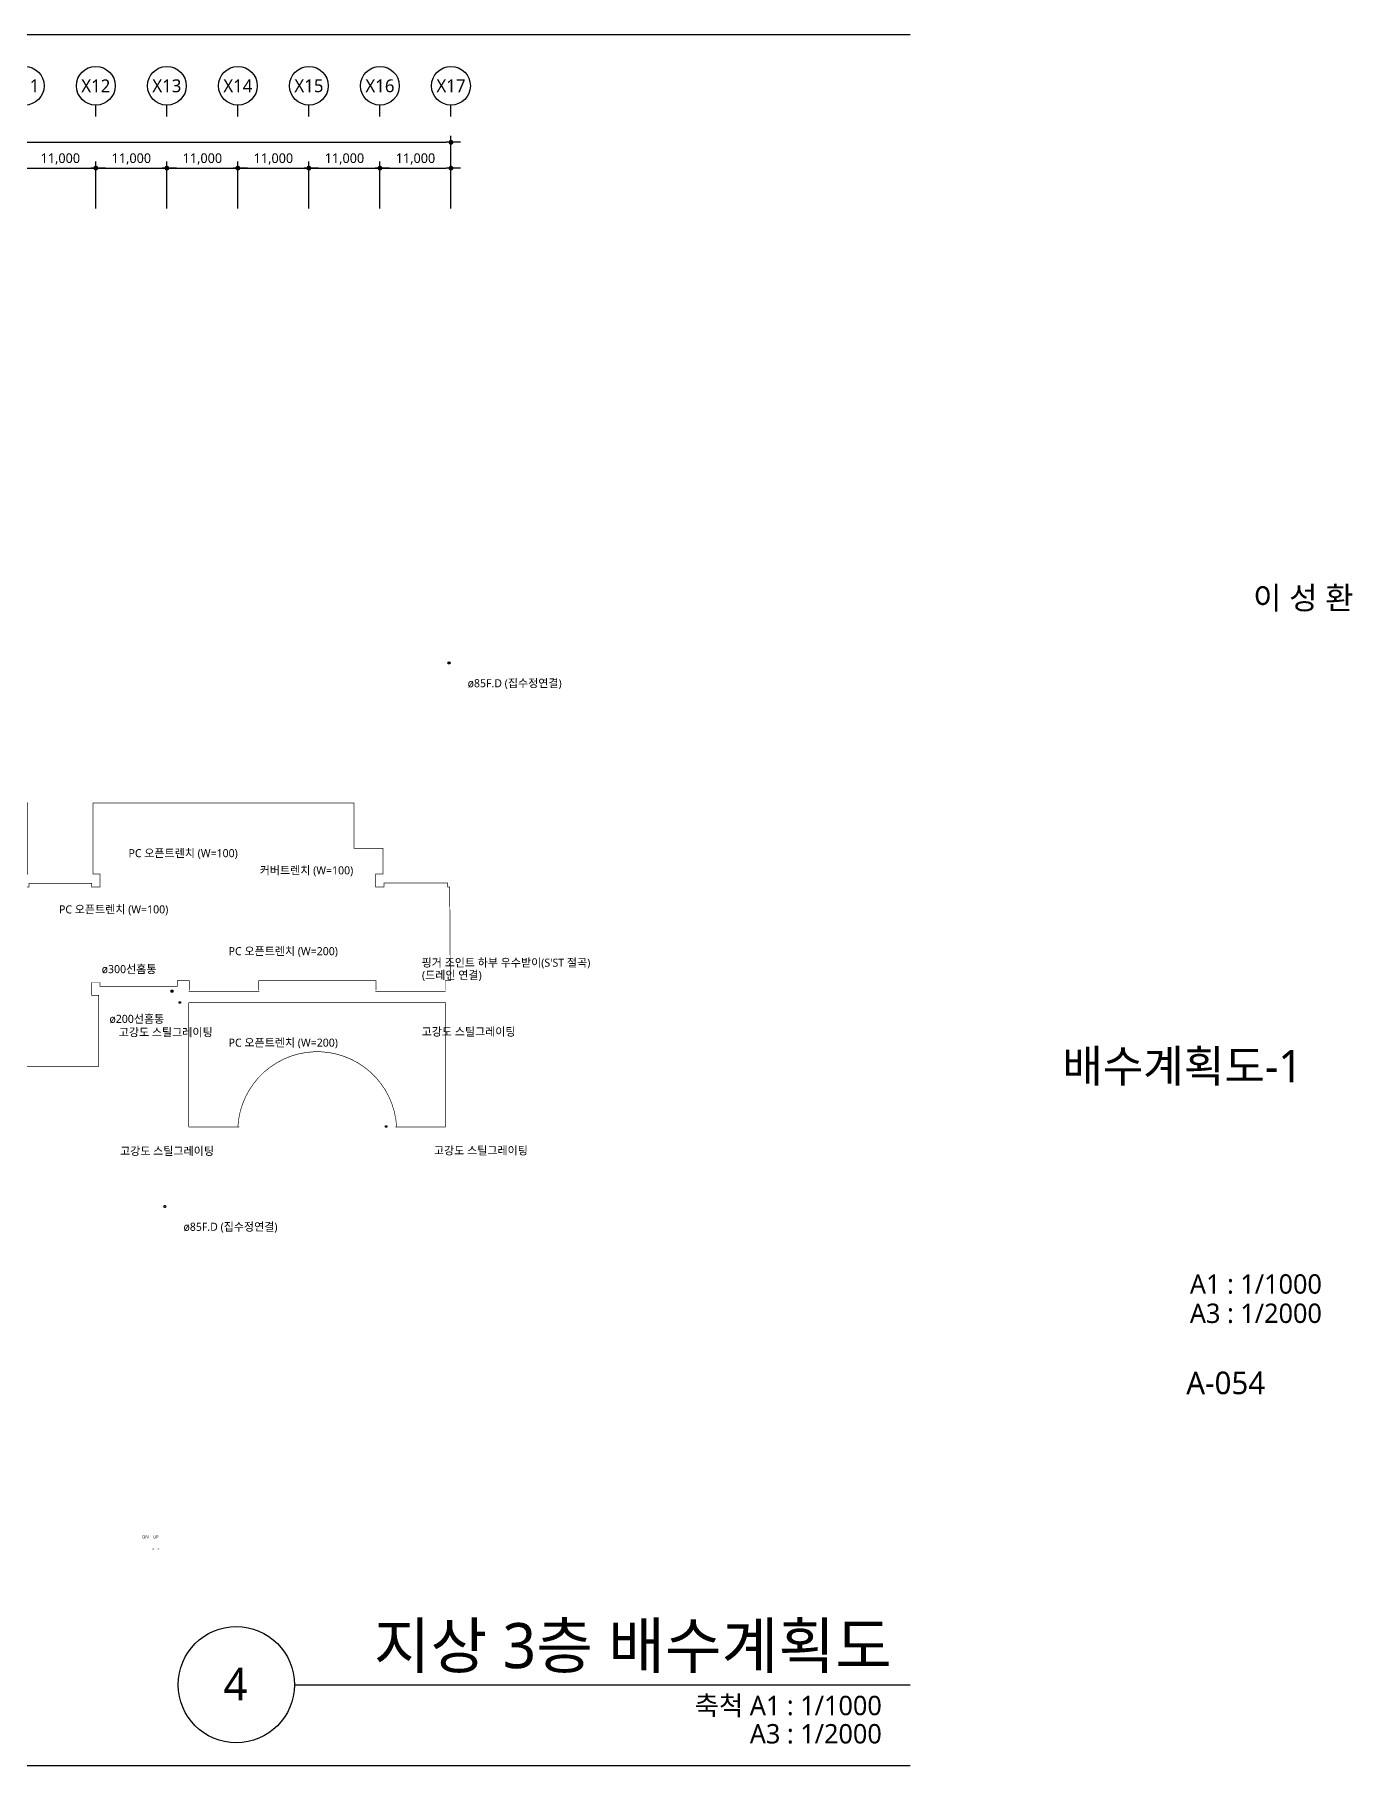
# Model space of a CAD drawing. Header units: millimetres. Extents: x 5104319 to 6731528, y 2502930 to 3039130.
# Drawn here: x 5687460 to 5891528, y 2502930 to 2771030 of the extents above; entities that cross this region are included whole.
import ezdxf
from ezdxf.enums import TextEntityAlignment as Align

# ---------------------------------------------------------------- set-up
doc = ezdxf.new("R2010")
doc.units = ezdxf.units.MM
doc.header["$PDMODE"] = 1
for name, pattern in [('CENTER2', [28.575, 19.05, -3.175, 3.175, -3.175]), ('DIVIDE2', [15.875, 6.35, -3.175, 0, -3.175, 0, -3.175]), ('HID', [2.3, 1.5, -0.8])]:
    doc.linetypes.add(name, pattern=pattern)
doc.layers.get('Defpoints').update_dxf_attribs({"color": 140})
for name, color, linetype in [('0-아연도 그레이팅 커버', 6, 'DIVIDE2'), ('0-오픈트랜치', 2, 'HID'), ('ARCH', 8, 'Continuous'), ('D-1', 6, 'Continuous'), ('SYM', 253, 'Continuous')]:
    doc.layers.add(name, color=color, linetype=linetype)
for name, color, linetype, lineweight in [('A-AXIS-BUBL', 7, 'Continuous', 25), ('A-BORD-TEXT', 3, 'Continuous', 25), ('A-DIMS', 7, 'Continuous', 25), ('A-MKXS-TEXT1', 3, 'Continuous', 25), ('A-XXXX-SYMB', 7, 'Continuous', 25), ('A-XXXX-TXT1', 3, 'Continuous', 25), ('A-XXXX-TXT2', 3, 'Continuous', 25)]:
    doc.layers.add(name, color=color, linetype=linetype, lineweight=lineweight)
doc.styles.add('HY울릉도L', font='')
doc.styles.add('맑은 고딕', font='malgun.ttf')
doc.styles.add('맑은고딕', font='malgun.ttf')
doc.styles.get('HY울릉도L').set_extended_font_data('HYwulM')
doc.dimstyles.new('CDIM', dxfattribs={"dimtxt": 3, "dimasz": 1.5, "dimexe": 2, "dimexo": 1, "dimgap": 1, "dimtad": 1, "dimdec": 0, "dimrnd": 0.5, "dimzin": 0, "dimdsep": 32, "dimlunit": 6, "dimtxsty": 'HY울릉도L', "dimblk1": '_CIDOT', "dimblk2": '_CIDOT', "dimsah": 1, "dimcen": 5.5, "dimclrd": 2, "dimclre": 2, "dimclrt": 7, "dimadec": 0, "dimazin": 0, "dimtfac": 1, "dimtdec": 0, "dimtix": 1, "dimtmove": 2, "dimatfit": 1, "dimldrblk": '_CIDOT', "dimfxl": 1, "dimtolj": 1, "dimtzin": 0, "dimlwd": -1, "dimarcsym": 0})

# ---------------------------------------------------------------- blocks, each defined once
blk = doc.blocks.new('_CIDOT')
at = {"color": 0, "linetype": 'ByBlock'}
blk.add_line((2, 0), (-1, 0), dxfattribs=at)
at = {"color": 0, "linetype": 'ByBlock', "const_width": 0.5}
blk.add_lwpolyline([(-0.25, 0, 1), (0.25, 0, 1)], format="xyb", close=True, dxfattribs=at)
blk = doc.blocks.new('*D38')
at = {"layer": 'A-DIMS', "lineweight": -2, "transparency": 16777216}
for p, q in [((236693, 255621), (236693, 262871)), ((247693, 255621), (247693, 262871))]:
    blk.add_line(p, q, dxfattribs=at)
at = {"layer": 'A-DIMS', "transparency": 16777216}
blk.add_line((237443, 261871), (246943, 261871), dxfattribs=at)
at = {"layer": 'Defpoints', "color": 0, "transparency": 16777216}
for p in [(247693, 261871), (236693, 255121), (247693, 255121)]:
    blk.add_point(p, dxfattribs=at)
at = {"layer": 'A-DIMS', "transparency": 16777216, "xscale": 750, "yscale": 750, "zscale": 750, "rotation": 180}
blk.add_blockref('_CIDOT', (236693, 261871), dxfattribs=at)
at = {"layer": 'A-DIMS', "transparency": 16777216, "xscale": 750, "yscale": 750, "zscale": 750}
blk.add_blockref('_CIDOT', (247693, 261871), dxfattribs=at)
at = {"layer": 'A-DIMS', "color": 3, "transparency": 16777216, "insert": (242193, 263275), "char_height": 1500, "attachment_point": 5, "style": '맑은고딕'}
blk.add_mtext('\\A1;11,000', dxfattribs=at)
blk = doc.blocks.new('*D39')
at = {"layer": 'A-DIMS', "lineweight": -2, "transparency": 16777216}
for p, q in [((247693, 255621), (247693, 262871)), ((258693, 255621), (258693, 262871))]:
    blk.add_line(p, q, dxfattribs=at)
at = {"layer": 'A-DIMS', "transparency": 16777216}
blk.add_line((248443, 261871), (257943, 261871), dxfattribs=at)
at = {"layer": 'Defpoints', "color": 0, "transparency": 16777216}
for p in [(258693, 261871), (247693, 255121), (258693, 255121)]:
    blk.add_point(p, dxfattribs=at)
at = {"layer": 'A-DIMS', "transparency": 16777216, "xscale": 750, "yscale": 750, "zscale": 750, "rotation": 180}
blk.add_blockref('_CIDOT', (247693, 261871), dxfattribs=at)
at = {"layer": 'A-DIMS', "transparency": 16777216, "xscale": 750, "yscale": 750, "zscale": 750}
blk.add_blockref('_CIDOT', (258693, 261871), dxfattribs=at)
at = {"layer": 'A-DIMS', "color": 3, "transparency": 16777216, "insert": (253193, 263275), "char_height": 1500, "attachment_point": 5, "style": '맑은고딕'}
blk.add_mtext('\\A1;11,000', dxfattribs=at)
blk = doc.blocks.new('*D40')
at = {"layer": 'A-DIMS', "lineweight": -2, "transparency": 16777216}
for p, q in [((258693, 255621), (258693, 262871)), ((269693, 255621), (269693, 262871))]:
    blk.add_line(p, q, dxfattribs=at)
at = {"layer": 'A-DIMS', "transparency": 16777216}
blk.add_line((259443, 261871), (268943, 261871), dxfattribs=at)
at = {"layer": 'Defpoints', "color": 0, "transparency": 16777216}
for p in [(269693, 261871), (258693, 255121), (269693, 255121)]:
    blk.add_point(p, dxfattribs=at)
at = {"layer": 'A-DIMS', "transparency": 16777216, "xscale": 750, "yscale": 750, "zscale": 750, "rotation": 180}
blk.add_blockref('_CIDOT', (258693, 261871), dxfattribs=at)
at = {"layer": 'A-DIMS', "transparency": 16777216, "xscale": 750, "yscale": 750, "zscale": 750}
blk.add_blockref('_CIDOT', (269693, 261871), dxfattribs=at)
at = {"layer": 'A-DIMS', "color": 3, "transparency": 16777216, "insert": (264193, 263275), "char_height": 1500, "attachment_point": 5, "style": '맑은고딕'}
blk.add_mtext('\\A1;11,000', dxfattribs=at)
blk = doc.blocks.new('*D41')
at = {"layer": 'A-DIMS', "lineweight": -2, "transparency": 16777216}
for p, q in [((269693, 255621), (269693, 262871)), ((280693, 255621), (280693, 262871))]:
    blk.add_line(p, q, dxfattribs=at)
at = {"layer": 'A-DIMS', "transparency": 16777216}
blk.add_line((270443, 261871), (279943, 261871), dxfattribs=at)
at = {"layer": 'Defpoints', "color": 0, "transparency": 16777216}
for p in [(280693, 261871), (269693, 255121), (280693, 255121)]:
    blk.add_point(p, dxfattribs=at)
at = {"layer": 'A-DIMS', "transparency": 16777216, "xscale": 750, "yscale": 750, "zscale": 750, "rotation": 180}
blk.add_blockref('_CIDOT', (269693, 261871), dxfattribs=at)
at = {"layer": 'A-DIMS', "transparency": 16777216, "xscale": 750, "yscale": 750, "zscale": 750}
blk.add_blockref('_CIDOT', (280693, 261871), dxfattribs=at)
at = {"layer": 'A-DIMS', "color": 3, "transparency": 16777216, "insert": (275193, 263275), "char_height": 1500, "attachment_point": 5, "style": '맑은고딕'}
blk.add_mtext('\\A1;11,000', dxfattribs=at)
blk = doc.blocks.new('*D42')
at = {"layer": 'A-DIMS', "lineweight": -2, "transparency": 16777216}
for p, q in [((280693, 255621), (280693, 262871)), ((291693, 255621), (291693, 262871))]:
    blk.add_line(p, q, dxfattribs=at)
at = {"layer": 'A-DIMS', "transparency": 16777216}
blk.add_line((281443, 261871), (290943, 261871), dxfattribs=at)
at = {"layer": 'Defpoints', "color": 0, "transparency": 16777216}
for p in [(291693, 261871), (280693, 255121), (291693, 255121)]:
    blk.add_point(p, dxfattribs=at)
at = {"layer": 'A-DIMS', "transparency": 16777216, "xscale": 750, "yscale": 750, "zscale": 750, "rotation": 180}
blk.add_blockref('_CIDOT', (280693, 261871), dxfattribs=at)
at = {"layer": 'A-DIMS', "transparency": 16777216, "xscale": 750, "yscale": 750, "zscale": 750}
blk.add_blockref('_CIDOT', (291693, 261871), dxfattribs=at)
at = {"layer": 'A-DIMS', "color": 3, "transparency": 16777216, "insert": (286193, 263275), "char_height": 1500, "attachment_point": 5, "style": '맑은고딕'}
blk.add_mtext('\\A1;11,000', dxfattribs=at)
blk = doc.blocks.new('*D43')
at = {"layer": 'A-DIMS', "lineweight": -2, "transparency": 16777216}
for p, q in [((126693, 255621), (126693, 266871)), ((302693, 255621), (302693, 266871))]:
    blk.add_line(p, q, dxfattribs=at)
at = {"layer": 'A-DIMS', "transparency": 16777216}
blk.add_line((127443, 265871), (301943, 265871), dxfattribs=at)
at = {"layer": 'Defpoints', "color": 0, "transparency": 16777216}
for p in [(302693, 265871), (126693, 255121), (302693, 255121)]:
    blk.add_point(p, dxfattribs=at)
at = {"layer": 'A-DIMS', "transparency": 16777216, "xscale": 750, "yscale": 750, "zscale": 750, "rotation": 180}
blk.add_blockref('_CIDOT', (126693, 265871), dxfattribs=at)
at = {"layer": 'A-DIMS', "transparency": 16777216, "xscale": 750, "yscale": 750, "zscale": 750}
blk.add_blockref('_CIDOT', (302693, 265871), dxfattribs=at)
at = {"layer": 'A-DIMS', "color": 3, "transparency": 16777216, "insert": (214693, 267275), "char_height": 1500, "attachment_point": 5, "style": '맑은고딕'}
blk.add_mtext('\\A1;176,000', dxfattribs=at)
blk = doc.blocks.new('*D44')
at = {"layer": 'A-DIMS', "lineweight": -2, "transparency": 16777216}
for p, q in [((291693, 255621), (291693, 262871)), ((302693, 255621), (302693, 262871))]:
    blk.add_line(p, q, dxfattribs=at)
at = {"layer": 'A-DIMS', "transparency": 16777216}
blk.add_line((292443, 261871), (301943, 261871), dxfattribs=at)
at = {"layer": 'Defpoints', "color": 0, "transparency": 16777216}
for p in [(302693, 261871), (291693, 255121), (302693, 255121)]:
    blk.add_point(p, dxfattribs=at)
at = {"layer": 'A-DIMS', "transparency": 16777216, "xscale": 750, "yscale": 750, "zscale": 750, "rotation": 180}
blk.add_blockref('_CIDOT', (291693, 261871), dxfattribs=at)
at = {"layer": 'A-DIMS', "transparency": 16777216, "xscale": 750, "yscale": 750, "zscale": 750}
blk.add_blockref('_CIDOT', (302693, 261871), dxfattribs=at)
at = {"layer": 'A-DIMS', "color": 3, "transparency": 16777216, "insert": (297193, 263275), "char_height": 1500, "attachment_point": 5, "style": '맑은고딕'}
blk.add_mtext('\\A1;11,000', dxfattribs=at)
blk = doc.blocks.new('상자')
at = {"layer": 'D-1'}
for p, q in [((6041333, 124773), (6041693, 124773)), ((6042773, 126213), (6042773, 125853)), ((6042773, 123693), (6042773, 123333)), ((6043853, 124773), (6044213, 124773))]:
    blk.add_line(p, q, dxfattribs=at)
at = {"layer": 'D-1', "ltscale": 0.6}
blk.add_lwpolyline([(6041333, 126213), (6044213, 126213), (6044213, 123333), (6041333, 123333)], close=True, dxfattribs=at)
for points in [[(6044213, 126213), (6041333, 123333)], [(6041333, 126213), (6044213, 123333)]]:
    blk.add_lwpolyline(points, dxfattribs=at)
blk.add_circle((6042773, 124773), 1080, dxfattribs=at)
at = {"layer": 'Defpoints'}
blk.add_circle((6042773, 124773), 1200, dxfattribs=at)
at = {"layer": 'SYM', "ltscale": 0.6}
blk.add_circle((6042773, 124773), 1080, dxfattribs=at)
blk = doc.blocks.new('A$C20DC7017')
at = {"layer": 'D-1'}
for p, q in [((-240, 1200), (120, 1200)), ((1200, 2640), (1200, 2280)), ((1200, 120), (1200, -240)), ((2280, 1200), (2640, 1200))]:
    blk.add_line(p, q, dxfattribs=at)
at = {"layer": 'D-1', "ltscale": 0.6}
blk.add_circle((1200, 1200), 1080, dxfattribs=at)
at = {"layer": 'Defpoints'}
blk.add_circle((1200, 1200), 1200, dxfattribs=at)
at = {"layer": 'SYM', "ltscale": 0.6}
blk.add_circle((1200, 1200), 1080, dxfattribs=at)
blk = doc.blocks.new('DIM(210222)')
for p, q in [((247693, 269870.6), (247693, 271620.6)), ((258693, 269870.6), (258693, 271620.6)), ((269693, 269870.6), (269693, 271620.6)), ((280693, 269870.6), (280693, 271620.6)), ((291693, 269870.6), (291693, 271620.6)), ((302693, 269870.6), (302693, 271620.6))]:
    blk.add_line(p, q)
at = {"layer": 'A-AXIS-BUBL', "ltscale": 0.2}
for centre in [(236693, 274620.6), (247693, 274620.6), (258693, 274620.6), (269693, 274620.6), (280693, 274620.6), (291693, 274620.6), (302693, 274620.6)]:
    blk.add_circle(centre, 3000, dxfattribs=at)
at = {"layer": 'A-XXXX-TXT2', "ltscale": 0.2, "style": '맑은고딕'}
for s, p in [('X11', (236693, 274620.6)), ('X12', (247693, 274620.6)), ('X13', (258693, 274620.6)), ('X14', (269693, 274620.6)), ('X15', (280693, 274620.6)), ('X16', (291693, 274620.6)), ('X17', (302693, 274620.6))]:
    blk.add_text(s, height=2000, dxfattribs=at).set_placement(p, align=Align.MIDDLE)
at = {"layer": 'A-DIMS'}
for p1, p2, distance, picture, middle in [((126693, 255120.6), (302693, 255120.6), 10750, '*D43', (214693, 267275.5)), ((236693, 255120.6), (247693, 255120.6), 6750, '*D38', (242193, 263275.5)), ((247693, 255120.6), (258693, 255120.6), 6750, '*D39', (253193, 263275.5)), ((258693, 255120.6), (269693, 255120.6), 6750, '*D40', (264193, 263275.5)), ((269693, 255120.6), (280693, 255120.6), 6750, '*D41', (275193, 263275.5)), ((280693, 255120.6), (291693, 255120.6), 6750, '*D42', (286193, 263275.5)), ((291693, 255120.6), (302693, 255120.6), 6750, '*D44', (297193, 263275.5))]:
    dim = blk.add_aligned_dim(p1=p1, p2=p2, distance=distance, dimstyle='CDIM', override={"dimscale": 500, "dimtxsty": '맑은고딕', "dimclrd": 256, "dimclre": 256, "dimclrt": 3}, dxfattribs=at)
    dim.commit()
    dim.dimension.update_dxf_attribs({"geometry": picture, "text_midpoint": middle})

msp = doc.modelspace()

# ---------------------------------------------------------------- linework, layer by layer
for p, q in [((5104319, 2771030), (5823069, 2771030)), ((5104319, 2502930), (5823069, 2502930))]:
    msp.add_line(p, q)
for points in [[(5751637, 2673701, 0, 500, 0), (5752387, 2672402, 0, 0, 0), (5753451, 2670559, 0, 0, 0), (5754514, 2670559, 0, 0, 0)], [(5721430, 2652251, 0, 500, 0), (5721430, 2650751, 0, 0, 0), (5721430, 2644185, 0, 0, 0), (5718973, 2644185, 0, 0, 0)], [(5739312, 2645201, 0, 500, 0), (5739312, 2643701, 0, 0, 0), (5739312, 2641573, 0, 0, 0), (5736855, 2641573, 0, 0, 0)], [(5688784, 2639801, 0, 500, 0), (5688784, 2638301, 0, 0, 0), (5688784, 2635525, 0, 0, 0), (5691240, 2635525, 0, 0, 0)], [(5736936, 2620881, 0, 500, 0), (5736936, 2622381, 0, 0, 0), (5736936, 2628956, 0, 0, 0), (5734479, 2628956, 0, 0, 0)], [(5736936, 2624301, 0, 500, 0), (5736936, 2625801, 0, 0, 0), (5736936, 2627928, 0, 0, 0)], [(5744937, 2622851, 0, 500, 0), (5744937, 2624351, 0, 0, 0), (5744937, 2627356, 0, 0, 0), (5747393, 2627356, 0, 0, 0)], [(5708737, 2622851, 0, 500, 0), (5708737, 2624351, 0, 0, 0), (5708737, 2626478, 0, 0, 0), (5706280, 2626478, 0, 0, 0)], [(5709937, 2621101, 0, 500, 0), (5709937, 2619601, 0, 0, 0), (5709937, 2618473, 0, 0, 0), (5707480, 2618473, 0, 0, 0)], [(5717537, 2621081, 0, 500, 0), (5717537, 2619581, 0, 0, 0), (5717537, 2616577, 0, 0, 0), (5715080, 2616577, 0, 0, 0)], [(5744937, 2621081, 0, 500, 0), (5744937, 2619581, 0, 0, 0), (5744937, 2616577, 0, 0, 0), (5747393, 2616577, 0, 0, 0)], [(5736936, 2611600, 0, 500, 0), (5736936, 2613100, 0, 0, 0), (5736936, 2614783, 0, 0, 0), (5734479, 2614783, 0, 0, 0)], [(5717737, 2601801, 0, 500, 0), (5717737, 2600301, 0, 0, 0), (5717737, 2598173, 0, 0, 0), (5715280, 2598173, 0, 0, 0)], [(5744937, 2601881, 0, 500, 0), (5744937, 2600381, 0, 0, 0), (5744937, 2598254, 0, 0, 0), (5747393, 2598254, 0, 0, 0)], [(5707637, 2589501, 0, 500, 0), (5708387, 2588202, 0, 0, 0), (5709451, 2586359, 0, 0, 0), (5710514, 2586359, 0, 0, 0)]]:
    msp.add_lwpolyline(points, format="xyseb")
at = {"layer": '0-아연도 그레이팅 커버', "linetype": 'CENTER2', "ltscale": 25, "const_width": 100}
for points in [[(5696487, 2651501), (5696487, 2650401)], [(5741387, 2643201), (5741387, 2645001), (5737237, 2645001)], [(5697387, 2611701), (5697387, 2612801)]]:
    msp.add_lwpolyline(points, dxfattribs=at)
at = {"layer": '0-아연도 그레이팅 커버', "linetype": 'CENTER2', "ltscale": 100, "const_width": 100}
for points in [[(5711337, 2622851), (5722237, 2622851)], [(5740237, 2622851), (5751137, 2622851)]]:
    msp.add_lwpolyline(points, dxfattribs=at)
at = {"layer": '0-아연도 그레이팅 커버', "ltscale": 100, "const_width": 100}
for points in [[(5722237, 2621081), (5711337, 2621081)], [(5740237, 2621081), (5751137, 2621081)], [(5719147, 2601801), (5711337, 2601801)], [(5751137, 2601801), (5743326, 2601801)]]:
    msp.add_lwpolyline(points, dxfattribs=at)
at = {"layer": '0-오픈트랜치', "ltscale": 500, "const_width": 100}
for points in [[(5696487, 2650401), (5696487, 2641001), (5697587, 2641001), (5697587, 2639001), (5696287, 2639001), (5696287, 2639547), (5686587, 2639547), (5686587, 2639001), (5685287, 2639001), (5685287, 2641001), (5686387, 2641001), (5686387, 2652001), (5630487, 2652001), (5630487, 2651501)], [(5737237, 2645001), (5736937, 2645001), (5736937, 2652001), (5696487, 2652001), (5696487, 2651501)], [(5751037, 2623001), (5751037, 2624501), (5751837, 2624501), (5751737, 2639001), (5751437, 2639001), (5751437, 2639601), (5741587, 2639601), (5741587, 2639001), (5740287, 2639001), (5740287, 2641001), (5741387, 2641001), (5741387, 2643201)], [(5631387, 2612801), (5631387, 2622201), (5630287, 2622201), (5630287, 2624201), (5631587, 2624201), (5631587, 2623601), (5641287, 2623601), (5641287, 2624201), (5642587, 2624201), (5642587, 2622201), (5641487, 2622201), (5641487, 2611201), (5697387, 2611201), (5697387, 2611701)], [(5697387, 2612801), (5697387, 2622201), (5696287, 2622201), (5696287, 2624201), (5697587, 2624201), (5697587, 2623601), (5709537, 2623601), (5709537, 2624501), (5711437, 2624501), (5711437, 2623001)], [(5722137, 2623001), (5722137, 2624501), (5740337, 2624501), (5740337, 2623001)], [(5711337, 2621081), (5711337, 2601881)], [(5740237, 2621081), (5722237, 2621081)], [(5751137, 2621081), (5751137, 2601881)]]:
    msp.add_lwpolyline(points, dxfattribs=at)
at = {"layer": '0-오픈트랜치', "ltscale": 50}
for points in [[(5708887, 2622851, 0, 250, 0), (5709294, 2622851, 0, 0, 0), (5711337, 2622851, 0, 0, 0)], [(5722237, 2622851, 0, 250, 0), (5722644, 2622851, 0, 0, 0), (5740237, 2622851, 0, 0, 0)], [(5710038, 2621101, 0, 250, 0), (5710445, 2621101, 0, 0, 0), (5711337, 2621101, 0, 0, 0), (5711337, 2621101, 0, 0, 0)], [(5742015, 2601900, 0, 250, 0), (5742423, 2601900, 0, 0, 0), (5743513, 2601900, 0, 0, 0), (5743513, 2601900, 0, 0, 0)]]:
    msp.add_lwpolyline(points, format="xyseb", dxfattribs=at)
at = {"layer": '0-오픈트랜치', "ltscale": 500, "const_width": 100}
msp.add_lwpolyline([(5743517, 2601881, 0.9438546), (5718937, 2601881)], format="xyb", dxfattribs=at)
at = {"layer": 'A-XXXX-SYMB'}
msp.add_line((5727690, 2515430), (5823069, 2515430), dxfattribs=at)
msp.add_circle((5718690, 2515430), 9000, dxfattribs=at)

# ---------------------------------------------------------------- block references
msp.add_blockref('DIM(210222)', (5449244, 2488480))
at = {"layer": 'D-1', "ltscale": 0.6}
for name, p, xscale, yscale, zscale in [('A$C20DC7017', (5751477, 2673541), 0.1335707925200356, 0.1335707925200356, 0.1335707925200356), ('상자', (5079281, 2609854), 0.1041666666535801, 0.1041666666535801, 0.1041666666535801), ('상자', (5290300, 2612436), 0.06944444443673639, 0.06944444443673639, 0.06944444443673639), ('상자', (5322277, 2593236), 0.06944444443673639, 0.06944444443673639, 0.06944444443673639), ('A$C20DC7017', (5707477, 2589341), 0.1335707925200356, 0.1335707925200356, 0.1335707925200356)]:
    msp.add_blockref(name, p, dxfattribs=dict(at, xscale=xscale, yscale=yscale, zscale=zscale))

# ---------------------------------------------------------------- texts
at = {"layer": 'A-BORD-TEXT', "style": '맑은고딕'}
for s, height, p in [('이 성 환', 3500, (5891704, 2682027)), ('A1 : 1/1000', 3000, (5886806, 2575999)), ('A3 : 1/2000', 3000, (5886806, 2571464)), ('A-054', 3500, (5878013, 2560428))]:
    msp.add_text(s, height=height, dxfattribs=at).set_placement(p, align=Align.RIGHT)
msp.add_text('배수계획도-1', height=5000, dxfattribs=at).set_placement((5865194, 2611255), align=Align.MIDDLE_CENTER)
at = {"layer": 'A-MKXS-TEXT1', "style": '맑은고딕'}
for s, p in [('ø85F.D (집수정연결)', (5754514, 2670559)), ('PC 오픈트렌치 (W=100)', (5691240, 2635525)), ("핑거 조인트 하부 우수받이(S'ST 절곡)", (5747393, 2627274)), ('고강도 스틸그레이팅', (5747393, 2616577)), ('ø85F.D (집수정연결)', (5710514, 2586359))]:
    msp.add_text(s, height=1250, dxfattribs=at).set_placement(p, align=Align.MIDDLE_LEFT)
for s, p in [('PC 오픈트렌치 (W=100)', (5718923, 2644233)), ('커버트렌치 (W=100)', (5736805, 2641573)), ('PC 오픈트렌치 (W=200)', (5734429, 2629052)), ('ø300선홈통', (5706331, 2626278)), ('ø200선홈통', (5707531, 2618570)), ('고강도 스틸그레이팅', (5715030, 2616494)), ('PC 오픈트렌치 (W=200)', (5734429, 2614885)), ('고강도 스틸그레이팅', (5715230, 2598091)), ('고강도 스틸그레이팅', (5763841, 2598171))]:
    msp.add_text(s, height=1250, dxfattribs=at).set_placement(p, align=Align.MIDDLE_RIGHT)
msp.add_text('(드레인 연결)', height=1250, dxfattribs=at).set_placement((5747448, 2624719))
at = {"layer": 'A-XXXX-TXT1', "style": '맑은고딕'}
msp.add_text('지상 3층 배수계획도', height=7000, dxfattribs=at).set_placement((5820211, 2515883), align=Align.BOTTOM_RIGHT)
msp.add_text('4', height=5000, dxfattribs=at).set_placement((5718575, 2515537), align=Align.MIDDLE)
for s, p in [('축척 A1 : 1/1000', (5818653, 2513707)), ('A3 : 1/2000', (5818653, 2509329))]:
    msp.add_text(s, height=3000, dxfattribs=at).set_placement(p, align=Align.TOP_RIGHT)
at = {"layer": 'ARCH', "ltscale": 100, "style": '맑은 고딕'}
for s, height, p in [('DN', 500, (5704621, 2538327)), ('ST', 200, (5705799, 2536396)), ('UP', 500, (5706214, 2538329)), ('ST', 200, (5706636, 2536396))]:
    msp.add_text(s, height=height, dxfattribs=at).set_placement(p, align=Align.MIDDLE_CENTER)

doc.saveas('drawing.dxf')
